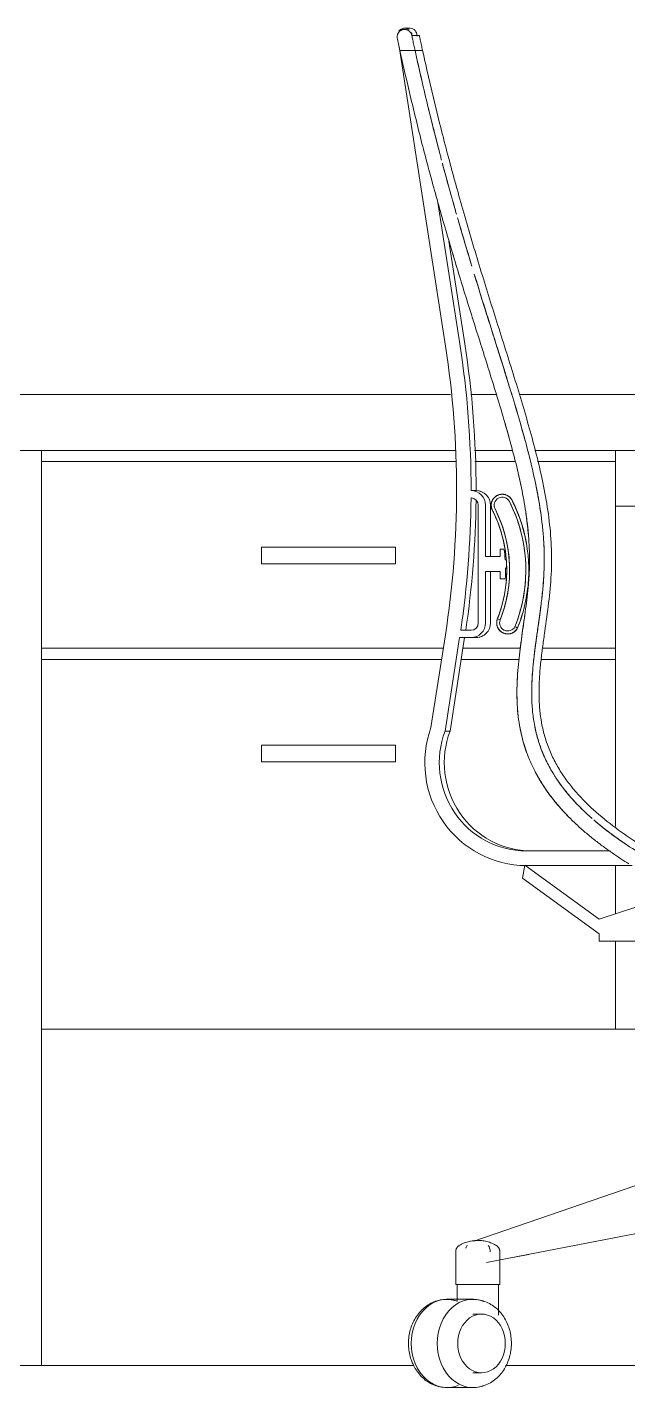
# Model space of a CAD drawing. Header units: millimetres. Extents: x -12186 to 152825, y -4386 to 9463.
# Drawn here: x 46992 to 47400, y 14 to 940 of the extents above; entities that cross this region are included whole.
import ezdxf

# ---------------------------------------------------------------- set-up
doc = ezdxf.new("R2010")
doc.units = ezdxf.units.MM
for name, color, linetype, lineweight in [('A-FLOR', 192, 'Continuous', 9), ('G-IMPT', 8, 'Continuous', 5), ('I-FURN', 30, 'Continuous', 5)]:
    doc.layers.add(name, color=color, linetype=linetype, lineweight=lineweight)

# ---------------------------------------------------------------- blocks, each defined once
blk = doc.blocks.new('Office_Desk_861 - 12ZDSK07_dwg-1042884-Section B-B')
at = {"layer": 'G-IMPT'}
for p, q in [((-214.41, 690.41), (-543.32, 690.41)), ((-543.32, 690.41), (-214.41, 690.41)), ((-183.22, 690.41), (-200.66, 690.41)), ((-200.66, 690.41), (-183.22, 690.41)), ((472.67, 690.41), (-167.58, 690.41)), ((-167.58, 690.41), (472.67, 690.41)), ((-211.07, 652.31), (-543.32, 652.31)), ((-492.63, 652.31), (-492.63, 644.78)), ((-492.63, 652.31), (-492.63, 644.78)), ((-492.63, 652.31), (-492.63, 644.78)), ((-492.63, 644.78), (-492.63, 652.31)), ((-172.4, 652.31), (-198.01, 652.31)), ((438.5, 652.31), (-156.96, 652.31)), ((-102.12, 644.78), (-102.12, 652.31)), ((-102.1, 644.78), (-102.09, 652.31)), ((-102.09, 644.78), (-102.09, 652.31)), ((-492.63, 644.78), (-211.08, 644.78)), ((-492.63, 644.78), (-492.63, 517.77)), ((-211.08, 644.78), (-492.63, 644.78)), ((-492.63, 517.77), (-492.63, 644.78)), ((-197.73, 644.78), (-170.45, 644.78)), ((-170.45, 644.78), (-197.73, 644.78)), ((-155.17, 644.78), (-102.09, 644.78)), ((-102.09, 644.78), (-155.17, 644.78)), ((-102.09, 644.78), (-102.12, 517.77)), ((-102.09, 644.78), (-102.12, 517.77)), ((-102.1, 614.3), (-9.44, 614.3)), ((-342.91, 586.47), (-251.84, 586.47)), ((-342.91, 586.47), (-342.91, 575.07)), ((-251.84, 575.07), (-251.84, 586.47)), ((-251.84, 575.07), (-342.91, 575.07)), ((-492.63, 517.77), (-492.63, 510.15)), ((-492.63, 517.77), (-492.63, 510.15)), ((-219.29, 517.77), (-492.63, 517.77)), ((-219.29, 517.77), (-492.63, 517.77)), ((-492.63, 517.77), (-492.63, 510.15)), ((-492.63, 510.15), (-492.63, 517.77)), ((-492.63, 510.15), (-220.48, 510.15)), ((-492.63, 258.69), (-492.63, 510.15)), ((-492.63, 258.69), (-492.63, 510.15)), ((-492.63, 510.15), (-220.48, 510.15)), ((-207.09, 510.15), (-167.66, 510.15)), ((-207.09, 510.15), (-167.66, 510.15)), ((-166.77, 517.77), (-205.6, 517.77)), ((-166.77, 517.77), (-205.6, 517.77)), ((-152.73, 510.15), (-102.09, 510.15)), ((-152.73, 510.15), (-102.09, 510.15)), ((-102.12, 517.77), (-151.73, 517.77)), ((-102.12, 517.77), (-151.73, 517.77)), ((-102.12, 510.15), (-102.12, 517.77)), ((-102.1, 510.15), (-102.1, 517.77)), ((-102.09, 510.15), (-102.09, 396.6)), ((-102.09, 510.15), (-102.09, 396.6)), ((-102.09, 396.6), (-102.09, 510.15)), ((-251.84, 451.84), (-342.91, 451.84)), ((-342.91, 440.47), (-342.91, 451.84)), ((-251.84, 440.47), (-251.84, 451.84)), ((-251.84, 440.47), (-342.91, 440.47)), ((-102.09, 370), (-102.09, 337.2)), ((-102.09, 370), (-102.09, 337.2)), ((-102.09, 337.2), (-102.09, 370)), ((-102.09, 318.71), (-102.09, 258.69)), ((-102.09, 318.71), (-102.09, 258.69)), ((-102.09, 258.69), (-102.09, 318.71)), ((-492.63, 258.69), (-492.63, 30)), ((-492.63, 258.69), (-492.63, 30)), ((-102.09, 258.69), (-492.63, 258.69)), ((-102.09, 258.69), (-492.63, 258.69)), ((-102.09, 258.69), (39.28, 258.69))]:
    blk.add_line(p, q, dxfattribs=at)
blk = doc.blocks.new('Office_Desk_861 - Office_Desk_861-1042890-Section B-B')
blk.add_blockref('Office_Desk_861 - 12ZDSK07_dwg-1042884-Section B-B', (0, 0))
blk = doc.blocks.new('CHR01 - Operating Chair - CHR01 - Operating Chair-942209-Section B-B')
at = {"layer": 'I-FURN'}
for p, q in [((-242.09, 939.43), (-245.5, 939.43)), ((-242.09, 939.43), (-245.5, 939.43)), ((-249.32, 926.9), (-217.78, 723.22)), ((-235.56, 934.4), (-240.67, 934.4)), ((-240.47, 934.09), (-240.64, 935.2)), ((-237.23, 935.2), (-237.05, 934.09)), ((-238.48, 924.26), (-248.75, 924.26)), ((-233.36, 924.26), (-238.48, 924.26)), ((-208.05, 724.8), (-222.95, 821.01)), ((-215.45, 794.63), (-204.63, 724.8)), ((-196.98, 624.99), (-200.39, 624.99)), ((-200.39, 624.99), (-196.98, 624.99)), ((-195.48, 615), (-195.48, 535)), ((-190.55, 580.06), (-190.55, 615)), ((-187.13, 615), (-187.13, 580.06)), ((-178, 585.06), (-180.7, 585.06)), ((-180.7, 585.06), (-180.7, 580.06)), ((-180.7, 580.06), (-190.55, 580.06)), ((-190.55, 535), (-190.55, 570.06)), ((-190.55, 570.06), (-180.7, 570.06)), ((-187.13, 570.06), (-187.13, 535)), ((-180.7, 570.06), (-180.7, 565.06)), ((-180.7, 565.06), (-177.08, 565.06)), ((-182.37, 537.73), (-180.6, 537.03)), ((-178.79, 542.05), (-178.77, 542.1)), ((-200.4, 530), (-207.42, 530)), ((-217.88, 526.79), (-227.69, 463.94)), ((-218.11, 461.39), (-208.19, 525)), ((-204.78, 525), (-214.7, 461.39)), ((-208.19, 525), (-200.39, 525)), ((-200.39, 525), (-196.98, 525)), ((-200.39, 525), (-196.98, 525)), ((-196.98, 525), (-200.39, 525)), ((-214.7, 461.39), (-218.11, 461.39)), ((-105.79, 380), (-162.91, 380)), ((-163.76, 370.17), (-165.31, 361.41)), ((-165.31, 361.41), (-113.19, 323.54)), ((-113.32, 333.53), (-163.76, 370.17)), ((-162.91, 370), (-90.7, 370)), ((-36.79, 358.57), (-113.32, 333.53)), ((-113.19, 323.54), (-113.19, 318.57)), ((33.98, 318.57), (-113.19, 318.57)), ((-198.52, 114.56), (34.48, 194.56)), ((34.48, 194.56), (-198.52, 114.56)), ((-189.98, 100.03), (43.02, 145.03)), ((-208.41, 111.66), (-207.61, 112.12)), ((-210.83, 107.38), (-210.83, 85)), ((-180.83, 85), (-180.83, 107.38)), ((-175.74, 102.78), (-161.18, 105.59)), ((-180.83, 85), (-180.83, 101.02)), ((-210.83, 85), (-195.83, 85)), ((-209.83, 85), (-209.83, 73.53)), ((-209.83, 85), (-209.83, 73.53)), ((-195.83, 85), (-180.83, 85)), ((-181.83, 67.25), (-181.83, 85)), ((-181.83, 64.33), (-181.83, 85)), ((-209.54, 75), (-216.78, 75)), ((-199.14, 75), (-216.78, 75)), ((-193.27, 65), (-199.14, 65)), ((-199.14, 25), (-193.27, 25)), ((-216.78, 15), (-199.14, 15))]:
    blk.add_line(p, q, dxfattribs=at)
at = {"layer": 'I-FURN', "flags": 128}
for points in [[(-172.51, 618.39), (-172.65, 618.66), (-172.8, 618.92), (-172.96, 619.17), (-173.13, 619.41), (-173.31, 619.65), (-173.5, 619.88), (-173.7, 620.11), (-173.91, 620.32), (-174.13, 620.53), (-174.36, 620.73), (-174.59, 620.92), (-174.83, 621.1), (-175.08, 621.27), (-175.33, 621.43), (-175.59, 621.58), (-175.86, 621.71), (-176.13, 621.84), (-176.4, 621.96), (-176.68, 622.07), (-176.97, 622.16), (-177.26, 622.24), (-177.55, 622.32), (-177.84, 622.38), (-178.14, 622.42), (-178.44, 622.46), (-178.73, 622.48), (-179.03, 622.5), (-179.33, 622.5), (-179.63, 622.49), (-179.93, 622.46), (-180.23, 622.43), (-180.53, 622.38), (-180.82, 622.32), (-181.11, 622.25), (-181.4, 622.17), (-181.69, 622.07), (-181.97, 621.97), (-182.24, 621.85), (-182.52, 621.72), (-182.78, 621.59), (-183.04, 621.44), (-183.3, 621.28), (-183.54, 621.11), (-183.78, 620.93), (-184.02, 620.74), (-184.24, 620.54), (-184.46, 620.34), (-184.67, 620.12), (-184.87, 619.9), (-185.06, 619.67), (-185.25, 619.43), (-185.42, 619.19), (-185.58, 618.93), (-185.73, 618.67), (-185.87, 618.41), (-186.01, 618.14), (-186.13, 617.87), (-186.23, 617.59), (-186.33, 617.3), (-186.42, 617.02), (-186.49, 616.72), (-186.56, 616.43), (-186.61, 616.14), (-186.65, 615.84), (-186.68, 615.54), (-186.69, 615.24), (-186.69, 614.94), (-186.69, 614.64), (-186.67, 614.34), (-186.63, 614.04), (-186.59, 613.75), (-186.53, 613.45), (-186.47, 613.16), (-186.39, 612.87), (-186.3, 612.58), (-186.19, 612.3), (-186.08, 612.02), (-185.96, 611.75), (-185.88, 611.61)], [(-185.88, 611.61), (-184.32, 608.36), (-182.89, 605.06), (-181.59, 601.7), (-180.42, 598.3), (-179.39, 594.85), (-178.51, 591.36), (-177.76, 587.84), (-177.15, 584.29), (-176.69, 580.72), (-176.36, 577.14), (-176.19, 573.54), (-176.15, 569.94), (-176.26, 566.34), (-176.52, 562.75), (-176.91, 559.17), (-177.45, 555.62), (-178.14, 552.08), (-178.96, 548.58), (-179.92, 545.11), (-181.02, 541.68), (-182.26, 538.3), (-182.46, 537.77)], [(-161.33, 564.8), (-161.18, 568.43), (-161.16, 572.63), (-161.32, 576.82), (-161.64, 581.01), (-162.12, 585.18), (-162.78, 589.33), (-163.6, 593.45), (-164.58, 597.53), (-165.73, 601.57), (-167.04, 605.56), (-168.5, 609.5), (-170.12, 613.37), (-171.9, 617.18), (-172.51, 618.39)], [(-168.77, 531.61), (-167.28, 535.53), (-165.95, 539.51), (-164.77, 543.55), (-163.76, 547.62), (-162.91, 551.73), (-162.43, 554.67)], [(-182.44, 537.76), (-182.54, 537.48), (-182.63, 537.19), (-182.72, 536.9), (-182.79, 536.61), (-182.85, 536.32), (-182.89, 536.02), (-182.93, 535.72), (-182.95, 535.43), (-182.96, 535.13), (-182.96, 534.83), (-182.95, 534.53), (-182.92, 534.23), (-182.89, 533.93), (-182.84, 533.63), (-182.78, 533.34), (-182.7, 533.05), (-182.62, 532.76), (-182.53, 532.48), (-182.42, 532.2), (-182.3, 531.92), (-182.17, 531.65), (-182.03, 531.38), (-181.88, 531.12), (-181.72, 530.87), (-181.55, 530.62), (-181.37, 530.38), (-181.18, 530.15), (-180.99, 529.92), (-180.78, 529.71), (-180.56, 529.5), (-180.34, 529.3), (-180.11, 529.11), (-179.87, 528.93), (-179.62, 528.76), (-179.37, 528.6), (-179.11, 528.44), (-178.84, 528.3), (-178.57, 528.17), (-178.3, 528.06), (-178.02, 527.95), (-177.73, 527.85), (-177.45, 527.77), (-177.16, 527.69), (-176.86, 527.63), (-176.57, 527.58), (-176.27, 527.54), (-175.97, 527.52), (-175.67, 527.5), (-175.37, 527.5), (-175.07, 527.51), (-174.77, 527.53), (-174.47, 527.56), (-174.18, 527.61), (-173.88, 527.67), (-173.59, 527.74), (-173.3, 527.82), (-173.02, 527.91), (-172.73, 528.01), (-172.46, 528.13), (-172.18, 528.25), (-171.92, 528.39), (-171.66, 528.54), (-171.4, 528.69), (-171.15, 528.86), (-170.91, 529.04), (-170.68, 529.23), (-170.45, 529.42), (-170.23, 529.63), (-170.02, 529.84), (-169.82, 530.06), (-169.62, 530.29), (-169.44, 530.53), (-169.27, 530.77), (-169.1, 531.02), (-168.95, 531.28), (-168.8, 531.55), (-168.77, 531.61)], [(-210.83, 107.38), (-210.82, 107.58), (-210.81, 107.78), (-210.79, 107.98), (-210.76, 108.18), (-210.73, 108.38), (-210.68, 108.57), (-210.63, 108.76), (-210.57, 108.96), (-210.51, 109.14), (-210.43, 109.33), (-210.35, 109.51), (-210.26, 109.69), (-210.17, 109.87), (-210.06, 110.04), (-209.95, 110.21), (-209.84, 110.37), (-209.71, 110.53), (-209.59, 110.68), (-209.45, 110.83), (-209.31, 110.97), (-209.16, 111.11), (-209.01, 111.24), (-208.86, 111.36), (-208.69, 111.48), (-208.53, 111.59), (-208.41, 111.66)], [(-210.83, 107.38), (-210.82, 107.58), (-210.81, 107.78), (-210.79, 107.98), (-210.76, 108.18), (-210.73, 108.38), (-210.68, 108.57), (-210.63, 108.76), (-210.57, 108.96), (-210.51, 109.14), (-210.43, 109.33), (-210.35, 109.51), (-210.26, 109.69), (-210.17, 109.87), (-210.06, 110.04), (-209.95, 110.21), (-209.84, 110.37), (-209.71, 110.53), (-209.59, 110.68), (-209.45, 110.83), (-209.31, 110.97), (-209.16, 111.11), (-209.01, 111.24), (-208.86, 111.36), (-208.69, 111.48), (-208.53, 111.59), (-208.41, 111.66)], [(-208.41, 111.66), (-207.61, 112.12), (-206.79, 112.56), (-205.95, 112.95), (-205.1, 113.32), (-204.24, 113.65), (-203.36, 113.94), (-202.47, 114.2), (-201.57, 114.42), (-200.67, 114.61), (-199.75, 114.76), (-198.83, 114.88), (-197.91, 114.95), (-196.98, 114.99), (-196.44, 115)], [(-205.1, 113.32), (-204.24, 113.65), (-203.36, 113.94), (-202.47, 114.2), (-201.57, 114.42), (-200.67, 114.61), (-199.75, 114.76), (-198.83, 114.88), (-197.91, 114.95), (-196.98, 114.99), (-196.44, 115)], [(-195.22, 115), (-194.29, 114.98), (-193.37, 114.93), (-192.44, 114.83), (-191.53, 114.7), (-190.62, 114.54), (-189.71, 114.34), (-188.82, 114.1), (-187.93, 113.82), (-187.06, 113.52), (-186.2, 113.17), (-185.35, 112.79), (-184.52, 112.38), (-183.71, 111.94), (-183.24, 111.66)], [(-183.24, 111.66), (-183.07, 111.56), (-182.91, 111.44), (-182.75, 111.32), (-182.59, 111.2), (-182.44, 111.06), (-182.3, 110.92), (-182.16, 110.78), (-182.02, 110.63), (-181.9, 110.48), (-181.78, 110.32), (-181.66, 110.15), (-181.56, 109.98), (-181.46, 109.81), (-181.36, 109.63), (-181.28, 109.45), (-181.2, 109.27), (-181.12, 109.08), (-181.06, 108.89), (-181, 108.7), (-180.95, 108.51), (-180.91, 108.31), (-180.88, 108.12), (-180.85, 107.92), (-180.84, 107.72), (-180.83, 107.52), (-180.83, 107.38)], [(-216.78, 75), (-217.92, 74.97), (-219.06, 74.89), (-220.19, 74.75), (-221.31, 74.55), (-222.42, 74.3), (-223.52, 74), (-224.6, 73.64), (-225.66, 73.24), (-226.7, 72.78), (-227.71, 72.28), (-228.7, 71.74), (-229.66, 71.15), (-230.59, 70.52), (-231.5, 69.85), (-232.37, 69.14), (-233.21, 68.4), (-234.02, 67.62), (-234.8, 66.82), (-235.54, 65.98), (-236.25, 65.11), (-236.92, 64.22), (-237.56, 63.3), (-238.17, 62.36), (-238.73, 61.4), (-239.27, 60.42), (-239.77, 59.41), (-240.23, 58.4), (-240.65, 57.36), (-241.04, 56.31), (-241.4, 55.25), (-241.72, 54.17), (-242, 53.09), (-242.24, 51.99), (-242.45, 50.89), (-242.63, 49.78), (-242.76, 48.67), (-242.86, 47.55), (-242.93, 46.43), (-242.96, 45.3), (-242.96, 45)], [(-216.78, 75), (-217.92, 74.97), (-219.06, 74.89), (-220.19, 74.75), (-221.31, 74.55), (-222.42, 74.3), (-223.52, 74), (-224.6, 73.64), (-225.66, 73.24), (-226.7, 72.78), (-227.71, 72.28), (-228.7, 71.74), (-229.66, 71.15), (-230.59, 70.52), (-231.5, 69.85), (-232.37, 69.14), (-233.21, 68.4), (-234.02, 67.62), (-234.8, 66.82)], [(-172.96, 45), (-172.98, 46.12), (-173.04, 47.25), (-173.13, 48.37), (-173.25, 49.48), (-173.42, 50.59), (-173.62, 51.7), (-173.85, 52.79), (-174.13, 53.88), (-174.44, 54.96), (-174.78, 56.02), (-175.16, 57.08), (-175.58, 58.12), (-176.03, 59.14), (-176.52, 60.15), (-177.04, 61.14), (-177.6, 62.1), (-178.19, 63.05), (-178.82, 63.97), (-179.49, 64.87), (-180.19, 65.75), (-180.92, 66.59), (-181.69, 67.41), (-182.49, 68.19), (-183.32, 68.95), (-184.19, 69.66), (-185.08, 70.34), (-186.01, 70.98), (-186.96, 71.58), (-187.94, 72.14), (-188.95, 72.65), (-189.98, 73.12), (-191.04, 73.54), (-192.11, 73.91), (-193.2, 74.22), (-194.31, 74.49), (-195.43, 74.7), (-196.56, 74.85), (-197.7, 74.95), (-198.84, 75), (-199.14, 75)], [(-174.44, 54.96), (-174.78, 56.02), (-175.16, 57.08), (-175.58, 58.12), (-176.03, 59.14), (-176.52, 60.15), (-177.04, 61.14), (-177.6, 62.1), (-178.19, 63.05), (-178.82, 63.97), (-179.49, 64.87)], [(-242.24, 51.99), (-242.45, 50.89), (-242.63, 49.78), (-242.76, 48.67), (-242.86, 47.55), (-242.93, 46.43), (-242.96, 45.3), (-242.96, 45)], [(-172.96, 45), (-172.98, 46.12), (-173.04, 47.25), (-173.13, 48.37), (-173.25, 49.48), (-173.42, 50.59), (-173.62, 51.7)], [(-242.96, 45), (-242.94, 43.88), (-242.89, 42.75), (-242.79, 41.63), (-242.67, 40.52), (-242.5, 39.41), (-242.3, 38.3)], [(-242.96, 45), (-242.94, 43.88), (-242.89, 42.75), (-242.79, 41.63), (-242.67, 40.52), (-242.5, 39.41), (-242.3, 38.3), (-242.07, 37.21), (-241.8, 36.12), (-241.49, 35.04), (-241.14, 33.98), (-240.76, 32.92), (-240.35, 31.88), (-239.89, 30.86), (-239.41, 29.85), (-238.88, 28.86), (-238.32, 27.9), (-237.73, 26.95), (-237.1, 26.03), (-236.43, 25.13), (-235.73, 24.25), (-235, 23.41), (-234.23, 22.59), (-233.43, 21.81), (-232.6, 21.05), (-231.74, 20.34), (-230.84, 19.66), (-229.92, 19.02), (-228.96, 18.42), (-227.98, 17.86), (-226.97, 17.35), (-225.94, 16.88), (-224.89, 16.46), (-223.81, 16.09), (-222.72, 15.78), (-221.61, 15.51), (-220.49, 15.3), (-219.36, 15.15), (-218.23, 15.05), (-217.09, 15), (-216.78, 15)], [(-199.14, 15), (-198, 15.03), (-196.87, 15.11), (-195.73, 15.25), (-194.61, 15.45), (-193.5, 15.7), (-192.4, 16), (-191.32, 16.36), (-190.26, 16.76), (-189.23, 17.22), (-188.21, 17.72), (-187.22, 18.26), (-186.26, 18.85), (-185.33, 19.48), (-184.42, 20.15), (-183.55, 20.86), (-182.71, 21.6), (-181.9, 22.38), (-181.12, 23.18), (-180.38, 24.02), (-179.67, 24.89), (-179, 25.78), (-178.36, 26.7), (-177.76, 27.64), (-177.19, 28.6), (-176.66, 29.58), (-176.16, 30.59), (-175.7, 31.6), (-175.27, 32.64), (-174.88, 33.69), (-174.52, 34.75), (-174.21, 35.83), (-173.92, 36.91), (-173.68, 38.01), (-173.47, 39.11), (-173.3, 40.22), (-173.16, 41.33), (-173.06, 42.45), (-172.99, 43.57), (-172.97, 44.7), (-172.96, 45)], [(-173.68, 38.01), (-173.47, 39.11), (-173.3, 40.22), (-173.16, 41.33), (-173.06, 42.45), (-172.99, 43.57), (-172.97, 44.7), (-172.96, 45)], [(-241.49, 35.04), (-241.14, 33.98), (-240.76, 32.92), (-240.35, 31.88), (-239.89, 30.86), (-239.41, 29.85)], [(-176.66, 29.58), (-176.16, 30.59), (-175.7, 31.6), (-175.27, 32.64), (-174.88, 33.69)]]:
    blk.add_lwpolyline(points, dxfattribs=at)
at = {"layer": 'I-FURN'}
for centre, radius, start, end in [((-179.19, 615), 7.5, 26.89655, 206.89655), ((-179.19, 615), 7.5, 126.15422, 157.29443), ((-179.19, 615), 7.5, 71.89655, 116.89655), ((-179.19, 615), 7.5, 86.89655, 107.63887), ((-179.19, 615), 7.5, 86.89655, 90.26597), ((-179.19, 615), 7.5, 26.89655, 61.08949), ((-179.19, 615), 7.5, 172.7036, 206.89655), ((-266.15, 570.89), 90, 22.6398, 26.89655), ((-266.15, 570.89), 90, 354.87124, 26.89655), ((-266.15, 570.89), 90, 25.94917, 26.89655), ((-179.19, 615), 5.5, 26.89655, 206.89655), ((-179.19, 615), 5.5, 26.89655, 206.89655), ((-266.15, 570.89), 92, 338.40648, 26.89655), ((-266.15, 570.89), 92, 12.36164, 26.89655), ((-266.15, 570.89), 92, 342.25774, 26.89655), ((-266.15, 570.89), 103, 12.24659, 26.89655), ((-266.15, 570.89), 103, 338.07956, 26.89655), ((-266.15, 570.89), 105, 21.57883, 26.89655), ((-266.15, 570.89), 105, 11.43258, 26.89655), ((-266.15, 570.89), 105, 9.63035, 13.65309), ((-266.15, 570.89), 105, 9.63035, 12.24846), ((-266.15, 570.89), 90, 8.05048, 12.33743), ((-266.15, 570.89), 103, 4.44669, 12.24168), ((-266.15, 570.89), 103, 7.90074, 9.53076), ((-266.15, 570.89), 92, 357.27493, 8.0281), ((-266.15, 570.89), 103, 338.07956, 3.85662), ((-266.15, 570.89), 105, 348.66542, 3.78281), ((-266.15, 570.89), 90, 353.25356, 358.58793), ((-266.15, 570.89), 103, 355.44445, 357.07537), ((-266.15, 570.89), 105, 354.80766, 357.65168), ((-266.15, 570.89), 105, 354.80766, 357.04404), ((-266.15, 570.89), 90, 338.40648, 350.74491), ((-266.15, 570.89), 92, 342.25774, 352.94139), ((-266.15, 570.89), 105, 350.3288, 353.76855), ((-266.15, 570.89), 105, 352.67632, 353.76855), ((-175.46, 535), 7.5, 158.40648, 236.90827), ((-175.46, 535), 7.5, 158.51801, 333.10345), ((-266.15, 570.89), 90, 338.40648, 342.66323), ((-266.15, 570.89), 90, 338.40648, 339.35386), ((-266.15, 570.89), 92, 338.40648, 341.70151), ((-266.15, 570.89), 92, 338.40648, 341.70151), ((-266.15, 570.89), 105, 338.02823, 344.02737), ((-266.15, 570.89), 105, 338.02823, 343.97989), ((-175.46, 535), 5.5, 158.40648, 332.27239), ((-175.46, 535), 5.5, 158.40648, 332.27239), ((-175.46, 535), 5.5, 230.85061, 274.31709), ((-175.46, 535), 7.5, 245.75497, 303.98729), ((-175.46, 535), 5.5, 245.33944, 266.18874), ((-175.46, 535), 7.5, 274.87113, 333.10345), ((-175.46, 535), 7.5, 274.87113, 290.41106)]:
    blk.add_arc(centre, radius, start, end, dxfattribs=at)
for centre, major_axis, ratio, start_param, end_param in [((-245.5, 934.43), (0, 5), 0.984808, 5.653802, 7.224584), ((-245.5, 934.43), (0, 5), 0.984808, 5.915599, 7.224584), ((-242.09, 934.43), (0, 5), 0.984808, 4.868411, 6.439193), ((-242.09, 934.43), (0, 5), 0.984808, 4.868411, 6.439193), ((-245.5, 934.43), (0, 5), 0.984808, 4.868411, 5.130208), ((-830.67, 625.35), (0, 630), 0.984808, 4.555309, 4.868382), ((-830.67, 625.35), (0, 640), 0.984808, 4.71184, 4.868411), ((-827.26, 625.35), (0, 640), 0.984808, 4.71184, 4.868411), ((-200.39, 615), (0, 10), 0.984808, 4.712389, 6.283185), ((-196.98, 615), (0, 10), 0.984808, 5.497787, 6.283185), ((-196.98, 615), (0, 10), 0.984808, 4.712389, 6.283185), ((-830.67, 625.35), (0, 640), 0.984808, 4.562855, 4.70405), ((-827.26, 625.35), (0, 640), 0.984808, 4.562855, 4.701918), ((-200.41, 615), (0, 5.01), 0.984808, 4.712389, 6.283185), ((-265.53, 570.89), (0, 90), 0.984808, 4.78924, 4.870418), ((-265.53, 570.89), (0, 90), 0.984808, 4.647493, 4.729585), ((-200.4, 535), (0, 5), 0.984808, 3.141593, 4.712389), ((-200.39, 535), (0, 10), 0.984808, 3.141593, 4.712389), ((-196.98, 535), (0, 10), 0.984808, 3.141593, 4.712389), ((-196.98, 535), (0, 10), 0.984808, 3.141593, 3.665191), ((-162.91, 440), (0, 70), 0.984808, 1.22173, 3.141593), ((-162.91, 440), (0, 60), 0.984808, 1.206295, 3.141593), ((-159.49, 440), (0, 60), 0.984808, 1.206295, 3.141593), ((-201.34, 107.4), (0, 5), 0.587785, 0.547878, 1.057237), ((-201.34, 107.4), (0, 5), 0.587785, 0.547878, 1.057237), ((-195.83, 91.86), (0, 23.15), 0.587785, 6.216147, 6.482324), ((-195.83, 91.86), (0, 23.15), 0.587785, 0, 0.199138), ((-190.31, 107.4), (0, 5), 0.587785, 4.712389, 5.735308), ((-216.78, 45), (0, 30), 0.809017, 5.988767, 7.853982), ((-216.78, 45), (0, 30), 0.809017, 5.988767, 7.853982), ((-216.78, 45), (0, 30), 0.809017, 5.988767, 6.597345), ((-216.78, 45), (0, 30), 0.809017, 5.988767, 6.597345), ((-199.14, 45), (0, 30), 0.809017, 5.969026, 7.853982), ((-199.14, 45), (0, 30), 0.809017, 5.969026, 7.853982), ((-193.27, 45), (0, 20), 0.809017, 4.712389, 7.853982), ((-193.27, 45), (0, 20), 0.809017, 4.712389, 7.853982), ((-216.78, 45), (0, 30), 0.809017, 1.570796, 3.455752), ((-216.78, 45), (0, 30), 0.809017, 1.570796, 3.455752), ((-199.14, 45), (0, 30), 0.809017, 1.570796, 3.455752), ((-199.14, 45), (0, 30), 0.809017, 1.570796, 3.455752), ((-193.27, 45), (0, 20), 0.809017, 1.570796, 4.712389), ((-193.27, 45), (0, 20), 0.809017, 1.570796, 4.712389)]:
    blk.add_ellipse(centre, major_axis=major_axis, ratio=ratio, start_param=start_param, end_param=end_param, dxfattribs=at)
for points, knots in [([(-240.67, 934.4), (-240.71, 934.68), (-240.85, 935.23), (-241.12, 935.86), (-241.39, 936.32), (-241.61, 936.63), (-241.81, 936.88), (-241.96, 937.05), (-242.05, 937.14), (-242.12, 937.21), (-242.19, 937.28), (-242.29, 937.37), (-242.46, 937.52), (-242.66, 937.67), (-242.87, 937.82), (-243.04, 937.93), (-243.19, 938.01), (-243.32, 938.08), (-243.43, 938.13), (-243.53, 938.18), (-243.68, 938.25), (-243.87, 938.33), (-244.11, 938.41), (-244.45, 938.51), (-244.89, 938.6), (-245.34, 938.64), (-245.71, 938.65), (-246.09, 938.63), (-246.48, 938.58), (-246.85, 938.5), (-247.12, 938.42), (-247.33, 938.35), (-247.51, 938.28), (-247.66, 938.22), (-247.84, 938.14), (-248.01, 938.05), (-248.19, 937.94), (-248.42, 937.8), (-248.63, 937.66), (-248.8, 937.52), (-248.9, 937.44), (-248.97, 937.37), (-249.05, 937.3), (-249.14, 937.21), (-249.3, 937.05), (-249.52, 936.81), (-249.75, 936.51), (-249.96, 936.18), (-250.15, 935.83), (-250.32, 935.46), (-250.45, 935.07), (-250.59, 934.52), (-250.68, 933.78), (-250.65, 933.15), (-250.6, 932.84)], [-1, -1, -1, -1, -0.944444, -0.888889, -0.861111, -0.833333, -0.805556, -0.791667, -0.784722, -0.777778, -0.770833, -0.763889, -0.75, -0.722222, -0.708333, -0.694444, -0.680556, -0.673611, -0.666667, -0.659722, -0.652778, -0.638889, -0.625, -0.611111, -0.583333, -0.555556, -0.541667, -0.527778, -0.5, -0.486111, -0.472222, -0.458333, -0.451389, -0.440972, -0.430556, -0.416667, -0.402778, -0.388889, -0.361111, -0.347222, -0.340278, -0.333333, -0.326389, -0.319444, -0.305556, -0.277778, -0.25, -0.222222, -0.194444, -0.166667, -0.138889, -0.111111, -0.055556, 0, 0, 0, 0]), ([(-245.44, 938.64), (-245.53, 938.64), (-245.71, 938.65), (-246.09, 938.63), (-246.48, 938.58), (-246.85, 938.5), (-247.12, 938.42), (-247.33, 938.35), (-247.49, 938.29), (-247.57, 938.26), (-247.6, 938.24)], [0.4444444, 0.4444444, 0.4444444, 0.4444444, 0.4583333, 0.4722222, 0.5, 0.5138889, 0.5277778, 0.5416667, 0.5486111, 0.5555556, 0.5555556, 0.5555556, 0.5555556]), ([(-248.75, 924.26), (-246.38, 913.37), (-241.41, 891.56), (-234.68, 864.43), (-229.05, 843.02), (-223.23, 821.66), (-216.98, 799.84), (-210.68, 778.75), (-205.85, 762.94), (-200.84, 746.86), (-195.79, 730.79), (-190.78, 714.95), (-185.81, 699.09), (-180.94, 683.23), (-174.68, 662), (-168.91, 640.37), (-164.44, 618.77), (-162.36, 605.25), (-161.23, 594.23), (-160.71, 585.86), (-160.55, 577.52), (-160.79, 569.3), (-161.37, 561.1), (-162.21, 552.8), (-163.26, 544.47), (-164.41, 536.15), (-165.61, 527.81), (-166.77, 519.4), (-167.8, 510.98), (-168.61, 502.61), (-169.12, 494.25), (-169.26, 485.85), (-168.94, 477.5), (-168.11, 469.27), (-166.7, 461.13), (-164.68, 453.05), (-162.03, 445.16), (-158.79, 437.56), (-154.98, 430.24), (-150.61, 423.17), (-146.56, 417.53), (-143.11, 413.19), (-140.44, 410.03), (-137.67, 406.93), (-133.84, 402.89), (-128.85, 398.01), (-123.7, 393.42), (-119.56, 389.96), (-116.47, 387.48), (-113.41, 385.1), (-109.35, 382.06), (-102.36, 377.06), (-96.67, 373.34), (-93.13, 371.11)], [-1, -1, -1, -1, -0.944444, -0.888889, -0.861111, -0.833333, -0.777778, -0.75, -0.722222, -0.694444, -0.666667, -0.638889, -0.611111, -0.583333, -0.555556, -0.5, -0.472222, -0.444444, -0.430556, -0.416667, -0.402778, -0.388889, -0.375, -0.361111, -0.347222, -0.333333, -0.319444, -0.305556, -0.291667, -0.277778, -0.263889, -0.25, -0.236111, -0.222222, -0.208333, -0.194444, -0.180556, -0.166667, -0.152778, -0.138889, -0.125, -0.118056, -0.111111, -0.104167, -0.097222, -0.083333, -0.069444, -0.0625, -0.055556, -0.048611, -0.041667, -0.027778, 0, 0, 0, 0]), ([(-220.47, 849.77), (-220.72, 850.73), (-222.53, 857.59), (-225.85, 870.47), (-231.74, 894.33), (-235.87, 912.31), (-238.48, 924.26)], [-0.1301184, -0.1301184, -0.1301184, -0.1301184, -0.125, -0.09375, -0.0625, 0, 0, 0, 0]), ([(-233.36, 924.26), (-230.57, 911.52), (-226.15, 892.42), (-219.86, 867.18), (-215.77, 851.49), (-212.44, 839.14), (-209.09, 826.95), (-203.03, 805.52), (-195.24, 779.42), (-187.81, 755.41), (-182.13, 737.36), (-176.15, 718.42), (-170.24, 699.56), (-164.73, 681.44), (-159.49, 663.25), (-154.6, 644.51), (-150.43, 625.7), (-147.27, 606.63), (-145.8, 590.6), (-145.53, 577.75), (-145.91, 564.82), (-147.47, 548.67), (-149.8, 532.43), (-151.64, 519.44), (-152.85, 509.78), (-153.77, 500.1), (-154.25, 490.4), (-154.11, 480.79), (-153.27, 471.47), (-151.57, 462.17), (-148.84, 452.79), (-145.06, 443.7), (-140.41, 435.2), (-135.09, 427.36), (-127.06, 417.42), (-115.52, 406.02), (-100.06, 393.82), (-89.52, 386.82), (-84.38, 383.6)], [0, 0, 0, 0, 0.066667, 0.1, 0.133333, 0.15, 0.166667, 0.2, 0.266667, 0.3, 0.333333, 0.366667, 0.4, 0.433333, 0.466667, 0.5, 0.533333, 0.566667, 0.6, 0.616667, 0.633333, 0.666667, 0.7, 0.716667, 0.733333, 0.75, 0.766667, 0.783333, 0.8, 0.816667, 0.833333, 0.85, 0.866667, 0.883333, 0.9, 0.933333, 0.966667, 1, 1, 1, 1]), ([(-222.38, 857.05), (-223.21, 860.25), (-225.67, 869.8), (-228.06, 879.39), (-229.61, 885.77)], [0.88316331, 0.88316331, 0.88316331, 0.88316331, 0.9, 0.93333333, 0.93333333, 0.93333333, 0.93333333]), ([(-214.34, 827.23), (-214.52, 827.85), (-216.4, 834.65), (-218.25, 841.45), (-219.92, 847.71)], [0.83001366, 0.83001366, 0.83001366, 0.83001366, 0.83333333, 0.86666667, 0.86666667, 0.86666667, 0.86666667]), ([(-210.92, 815.07), (-211.14, 815.87), (-213.05, 822.58), (-216.07, 833.41), (-218.79, 843.47), (-219.91, 847.69)], [-0.19171143, -0.19171143, -0.19171143, -0.19171143, -0.1875, -0.15625, -0.1338005, -0.1338005, -0.1338005, -0.1338005]), ([(-200.4, 779.35), (-200.66, 780.21), (-203.74, 790.41), (-206.84, 800.89), (-209.58, 810.42)], [-0.2546237, -0.2546237, -0.2546237, -0.2546237, -0.25, -0.19989378, -0.19989378, -0.19989378, -0.19989378]), ([(-211.86, 782.73), (-212.02, 783.26), (-212.41, 784.58), (-212.81, 785.9), (-213.05, 786.7)], [0.78619699, 0.78619699, 0.78619699, 0.78619699, 0.789473684, 0.794486459, 0.794486459, 0.794486459, 0.794486459]), ([(-158.19, 505.98), (-157.88, 509.23), (-157.14, 515.73), (-155.8, 525.54), (-154.39, 535.36), (-153.04, 545.14), (-151.87, 554.91), (-151.01, 564.69), (-150.54, 574.46), (-150.6, 584.16), (-151.13, 593.85), (-152.42, 606.84), (-154.99, 622.99), (-159.1, 641.87), (-163.97, 660.68), (-169.27, 679.14), (-174.85, 697.54), (-180.78, 716.49), (-186.79, 735.5), (-192.54, 753.79), (-196.31, 765.96), (-198.22, 772.21)], [0.2666667, 0.2666667, 0.2666667, 0.2666667, 0.2833333, 0.3, 0.3166667, 0.3333333, 0.35, 0.3666667, 0.3833333, 0.4, 0.4166667, 0.4333333, 0.4666667, 0.5, 0.5333333, 0.5666667, 0.6, 0.6333333, 0.6666667, 0.7, 0.7333333, 0.7333333, 0.7333333, 0.7333333]), ([(-159.74, 644), (-161, 649.16), (-163.89, 660.33), (-168.78, 677.47), (-173.96, 694.64), (-179.28, 711.72), (-184.9, 729.51), (-190.52, 747.35), (-194.89, 761.38), (-197.44, 769.65), (-198.21, 772.18)], [-0.4958331, -0.4958331, -0.4958331, -0.4958331, -0.46875, -0.4375, -0.40625, -0.375, -0.34375, -0.3125, -0.28125, -0.2675309, -0.2675309, -0.2675309, -0.2675309]), ([(-177.42, 671.23), (-176.4, 667.7), (-175.27, 663.73), (-174.17, 659.74), (-174.04, 659.25)], [0.44633741, 0.44633741, 0.44633741, 0.44633741, 0.46875, 0.47188, 0.47188, 0.47188, 0.47188]), ([(-169.37, 641.24), (-168.52, 637.74), (-167.42, 632.95), (-166.41, 628.16), (-166.15, 626.92)], [0.50967255, 0.50967255, 0.50967255, 0.50967255, 0.53125, 0.53883263, 0.53883263, 0.53883263, 0.53883263]), ([(-152.75, 608.18), (-153.47, 613.43), (-154.76, 621.11), (-156.31, 628.77), (-156.83, 631.25)], [-0.55860573, -0.55860573, -0.55860573, -0.55860573, -0.53125, -0.51818295, -0.51818295, -0.51818295, -0.51818295]), ([(-156.09, 627.65), (-155.52, 624.85), (-154.92, 621.67), (-154.36, 618.48), (-154.29, 618.11)], [0.53553229, 0.53553229, 0.53553229, 0.53553229, 0.55263158, 0.55488961, 0.55488961, 0.55488961, 0.55488961]), ([(-163.04, 609.4), (-162.57, 606.17), (-161.91, 601.08), (-161.43, 595.99), (-161.28, 594.15)], [0.57423308, 0.57423308, 0.57423308, 0.57423308, 0.59375, 0.6048905, 0.6048905, 0.6048905, 0.6048905]), ([(-158.14, 506.46), (-157.89, 509.08), (-157.25, 514.8), (-156.07, 523.64), (-154.75, 532.86), (-153.46, 542.01), (-152.3, 551.16), (-151.36, 560.29), (-150.52, 572.43), (-150.53, 584.21), (-151.11, 592.88), (-151.33, 595.45)], [-0.7320586, -0.7320586, -0.7320586, -0.7320586, -0.71875, -0.703125, -0.6875, -0.671875, -0.65625, -0.640625, -0.625, -0.59375, -0.5805642, -0.5805642, -0.5805642, -0.5805642]), ([(-150.59, 579.29), (-150.61, 581.83), (-150.7, 585.89), (-150.93, 589.94), (-151.03, 591.46)], [0.36723555, 0.36723555, 0.36723555, 0.36723555, 0.38235294, 0.39142956, 0.39142956, 0.39142956, 0.39142956]), ([(-160.63, 576.06), (-160.67, 573.6), (-160.85, 568.25), (-161.25, 562.88), (-161.51, 559.99)], [0.64146438, 0.64146438, 0.64146438, 0.64146438, 0.65625, 0.67357009, 0.67357009, 0.67357009, 0.67357009]), ([(-161.4, 561.2), (-161.22, 563.38), (-160.91, 567.57), (-160.73, 571.75), (-160.68, 573.74)], [0.32908709, 0.32908709, 0.32908709, 0.32908709, 0.34210526, 0.35410141, 0.35410141, 0.35410141, 0.35410141]), ([(-167.76, 511.01), (-167.13, 516.81), (-165.8, 526.57), (-164.39, 536.32), (-163.84, 540.28)], [0.22818754, 0.22818754, 0.22818754, 0.22818754, 0.26315789, 0.28710844, 0.28710844, 0.28710844, 0.28710844]), ([(-163.84, 540.3), (-163.97, 539.37), (-164.82, 533.29), (-166.03, 524.96), (-167, 517.48), (-167.28, 515.21)], [0.71315397, 0.71315397, 0.71315397, 0.71315397, 0.71875, 0.75, 0.76354873, 0.76354873, 0.76354873, 0.76354873]), ([(-170.59, 532.44), (-170.39, 532.35), (-169.98, 532.16), (-169.38, 531.88), (-168.9, 531.66), (-168.77, 531.61), (-168.77, 531.61)], [-1, -1, -1, -1, -0.785714, -0.571429, -0.285714, 0, 0, 0, 0]), ([(-168.41, 472.49), (-168.53, 473.65), (-168.85, 476.99), (-169.16, 482.5), (-169.25, 491.27), (-168.93, 497.84), (-168.59, 502.21)], [0.15088008, 0.15088008, 0.15088008, 0.15088008, 0.15789474, 0.17105263, 0.18421053, 0.21052632, 0.21052632, 0.21052632, 0.21052632]), ([(-159.05, 482.26), (-159.11, 483.78), (-159.21, 488.34), (-159.01, 495.93), (-158.54, 502.33), (-158.22, 505.71), (-158.19, 506.02)], [-0.7734375, -0.7734375, -0.7734375, -0.7734375, -0.765625, -0.75, -0.734375, -0.73281099, -0.73281099, -0.73281099, -0.73281099]), ([(-142.33, 429.11), (-142.74, 429.74), (-144.9, 433.07), (-148.53, 439.39), (-152.57, 448.43), (-155.62, 457.78), (-157.66, 467.15), (-158.84, 476.61), (-159.26, 486.37), (-159.03, 495.19), (-158.65, 500.71), (-158.46, 502.96)], [0.1294593, 0.1294593, 0.1294593, 0.1294593, 0.1333333, 0.15, 0.1666667, 0.1833333, 0.2, 0.2166667, 0.2333333, 0.25, 0.2615109, 0.2615109, 0.2615109, 0.2615109]), ([(-159.09, 491.98), (-159.03, 494.11), (-158.89, 497.15), (-158.68, 500.19), (-158.61, 501.1)], [0.19315945, 0.19315945, 0.19315945, 0.19315945, 0.20588235, 0.21129188, 0.21129188, 0.21129188, 0.21129188]), ([(-168.85, 498.41), (-169.01, 495.79), (-169.22, 490.57), (-169.2, 484.44), (-169.05, 480.91), (-169, 479.96)], [0.796875, 0.796875, 0.796875, 0.796875, 0.8125, 0.828125, 0.83384142, 0.83384142, 0.83384142, 0.83384142]), ([(-167.38, 465.22), (-167.29, 464.67), (-166.96, 462.85), (-166.33, 459.79), (-165.42, 456.03), (-164.21, 451.73), (-163.22, 448.72), (-162.59, 446.98)], [0.86376108, 0.86376108, 0.86376108, 0.86376108, 0.8671875, 0.875, 0.8828125, 0.890625, 0.90153111, 0.90153111, 0.90153111, 0.90153111]), ([(-150.04, 442.89), (-151.33, 445.69), (-153.62, 451.37), (-155.73, 458.53), (-156.7, 462.88), (-157, 464.33)], [-0.84375, -0.84375, -0.84375, -0.84375, -0.828125, -0.8125, -0.8046875, -0.8046875, -0.8046875, -0.8046875]), ([(-160.73, 442.18), (-160.98, 442.79), (-161.65, 444.43), (-162.46, 446.59), (-163.18, 448.65), (-163.7, 450.2), (-164.18, 451.74), (-164.81, 453.83), (-165.82, 457.52), (-166.56, 460.84), (-167, 463.1), (-167.01, 463.18)], [0.08818338, 0.08818338, 0.08818338, 0.08818338, 0.09210526, 0.09868421, 0.10197368, 0.10526316, 0.10855263, 0.11184211, 0.11842105, 0.13157895, 0.13212107, 0.13212107, 0.13212107, 0.13212107]), ([(-156.6, 462.44), (-156.53, 462.13), (-156.03, 459.92), (-155.46, 457.74), (-154.92, 455.88)], [0.8665538, 0.8665538, 0.8665538, 0.8665538, 0.86842105, 0.87999187, 0.87999187, 0.87999187, 0.87999187]), ([(-155.46, 457.82), (-155.51, 457.98), (-155.86, 459.31), (-156.24, 460.85), (-156.55, 462.23), (-156.59, 462.43)], [0.123976822, 0.123976822, 0.123976822, 0.123976822, 0.125, 0.132352941, 0.133565187, 0.133565187, 0.133565187, 0.133565187]), ([(-156.99, 434.16), (-156.42, 433.06), (-155.27, 430.92), (-153.49, 427.87), (-151.05, 423.95), (-147.92, 419.37), (-144.09, 414.36), (-141.56, 411.34), (-140.31, 409.91)], [0.9296875, 0.9296875, 0.9296875, 0.9296875, 0.9375, 0.9453125, 0.953125, 0.96875, 0.984375, 1, 1, 1, 1]), ([(-140.31, 409.91), (-141.3, 411.05), (-143.35, 413.46), (-146.5, 417.48), (-149.16, 421.17), (-151, 423.93), (-152.05, 425.56), (-153.09, 427.22), (-154.38, 429.38), (-155.52, 431.41), (-156.14, 432.55), (-156.25, 432.76)], [0, 0, 0, 0, 0.01315789, 0.02631579, 0.03947368, 0.04605263, 0.04934211, 0.05263158, 0.05921053, 0.06578947, 0.06726052, 0.06726052, 0.06726052, 0.06726052]), ([(-125.15, 408.57), (-126.59, 409.99), (-132.25, 415.77), (-137.93, 422.64), (-141.87, 428.42), (-142.36, 429.17)], [-0.9166852, -0.9166852, -0.9166852, -0.9166852, -0.90625, -0.875, -0.87040732, -0.87040732, -0.87040732, -0.87040732]), ([(-118.01, 401.95), (-122.92, 406.25), (-129.92, 413.08), (-137.58, 422.34), (-140.8, 426.83), (-142.1, 428.77)], [0.06666667, 0.06666667, 0.06666667, 0.06666667, 0.1, 0.11666667, 0.12874297, 0.12874297, 0.12874297, 0.12874297]), ([(-138.59, 423.84), (-139.12, 424.53), (-139.99, 425.72), (-140.84, 426.94), (-141.19, 427.43)], [0.045559821, 0.045559821, 0.045559821, 0.045559821, 0.051470588, 0.0554421, 0.0554421, 0.0554421, 0.0554421]), ([(-140.31, 409.91), (-138.98, 408.43), (-136.7, 405.91), (-134.36, 403.45), (-133.24, 402.33), (-133.47, 402.58), (-135.67, 404.76), (-138.53, 407.93), (-140.31, 409.91)], [-1, -1, -1, -1, -0.85, -0.7, -0.55, -0.4, -0.2, 0, 0, 0, 0]), ([(-94.37, 384.01), (-97.16, 385.86), (-104.82, 391.17), (-112.34, 397.05), (-116.93, 401)], [0.01567544, 0.01567544, 0.01567544, 0.01567544, 0.03333333, 0.06422965, 0.06422965, 0.06422965, 0.06422965])]:
    blk.add_open_spline(points, degree=3, knots=knots, dxfattribs=at)
for points in [[(-250.6, 932.84), (-250.33, 931.62), (-249.76, 928.91), (-249.1, 925.84), (-248.75, 924.26)], [(-240.04, 931.44), (-240.27, 932.51), (-240.48, 933.49), (-240.67, 934.4)], [(-239.3, 928.02), (-239.56, 929.22), (-240.06, 931.52), (-240.48, 933.51), (-240.67, 934.4)], [(-239.3, 928.02), (-239.56, 929.22), (-239.81, 930.37), (-240.04, 931.44)], [(-238.48, 924.26), (-238.77, 925.57), (-239.04, 926.82), (-239.3, 928.02)], [(-238.48, 924.26), (-238.77, 925.55), (-239.04, 926.81), (-239.3, 928.02)], [(-235.56, 934.4), (-235.36, 933.49), (-234.94, 931.53), (-234.2, 928.06), (-233.65, 925.57), (-233.36, 924.26)], [(-230.23, 888.36), (-233.1, 900.28), (-235.86, 912.27), (-238.48, 924.26)], [(-243.05, 899), (-242.99, 898.71), (-242.79, 897.87), (-242.47, 896.5), (-242.29, 895.72)], [(-224.65, 826.95), (-224.52, 826.48), (-224.39, 826), (-224.26, 825.53)], [(-210.34, 813.05), (-211.19, 816.03), (-212.03, 818.98), (-212.86, 821.92)], [(-199.84, 777.53), (-203.14, 788.38), (-206.46, 799.57), (-209.58, 810.41)], [(-175.15, 663.26), (-175.9, 665.94), (-176.66, 668.62), (-177.44, 671.29)], [(-154.3, 618.12), (-154.8, 621.01), (-155.34, 623.9), (-155.91, 626.78)], [(-161.52, 596.93), (-161.77, 599.56), (-162.07, 602.19), (-162.41, 604.81)], [(-150.88, 589.02), (-150.76, 586.82), (-150.68, 584.62), (-150.63, 582.43)], [(-153.41, 542.57), (-153.19, 544.24), (-152.97, 545.9), (-152.76, 547.57)], [(-152.88, 546.67), (-153.37, 542.79), (-153.9, 538.92), (-154.44, 535.05)], [(-154.76, 532.84), (-154.64, 533.67), (-154.52, 534.51), (-154.4, 535.34)], [(-158.78, 498.71), (-158.93, 496.28), (-159.05, 493.85), (-159.11, 491.42)], [(-141.77, 428.29), (-141.37, 427.7), (-140.97, 427.12), (-140.57, 426.55)], [(-87, 379.25), (-91.88, 382.3), (-101.81, 388.87), (-111.52, 396.38), (-116.17, 400.35)]]:
    blk.add_open_spline(points, degree=3, dxfattribs=at)

msp = doc.modelspace()

# ---------------------------------------------------------------- linework, layer by layer
at = {"layer": 'A-FLOR'}
for p, q in [((47254.86, 30), (46724.85, 30)), ((47632.19, 30), (47317.2, 30))]:
    msp.add_line(p, q, dxfattribs=at)

# ---------------------------------------------------------------- block references
at = {"layer": 'I-FURN'}
for name in ['CHR01 - Operating Chair - CHR01 - Operating Chair-942209-Section B-B', 'Office_Desk_861 - Office_Desk_861-1042890-Section B-B']:
    msp.add_blockref(name, (47494.18, 0), dxfattribs=at)

doc.saveas('drawing.dxf')
